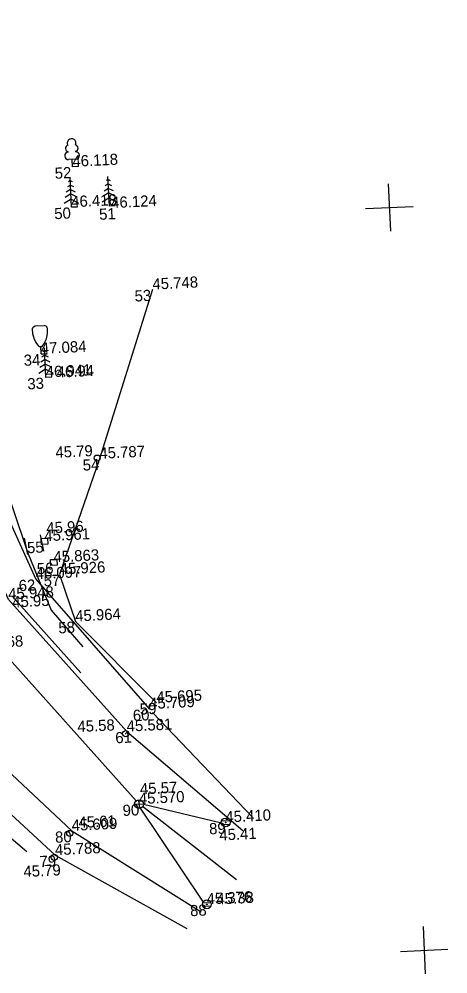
# Model space of a CAD drawing. Extents: x 641801 to 642265, y 6456380 to 6456844.
# Drawn here: x 642043.7 to 642072.5, y 6456441.5 to 6456505.7 of the extents above; entities that cross this region are included whole.
import ezdxf

# ---------------------------------------------------------------- set-up
doc = ezdxf.new("R2010")
doc.units = 0
for name, color, linetype in [('Level 1', 7, 'Continuous'), ('Level 10', 7, 'Continuous'), ('Level 14', 7, 'Continuous'), ('Level 15', 7, 'Continuous'), ('Level 17', 7, 'Continuous'), ('Level 23', 7, 'Continuous'), ('Level 24', 7, 'Continuous'), ('Level 28', 7, 'Continuous'), ('Level 3', 7, 'Continuous'), ('Level 30', 7, 'Continuous'), ('Level 4', 7, 'Continuous'), ('Level 54', 7, 'Continuous'), ('Level 58', 7, 'Continuous'), ('Level 59', 7, 'Continuous'), ('Level 62', 7, 'Continuous'), ('Level 63', 7, 'Continuous')]:
    doc.layers.add(name, color=color, linetype=linetype)

# ---------------------------------------------------------------- blocks, each defined once
blk = doc.blocks.new('RING_1')
at = {"layer": 'Level 54'}
blk.add_circle((0, 0), 222, dxfattribs=at)

msp = doc.modelspace()

# ---------------------------------------------------------------- linework, layer by layer
at = {"layer": 'Level 1'}
for p, q in [((642045.097, 6456471.022), (642045.316, 6456469.913)), ((642044.018, 6456470.808), (642044.238, 6456469.699))]:
    msp.add_line(p, q, dxfattribs=at)
at = {"layer": 'Level 10'}
for p, q in [((642046.977, 6456496.78), (642046.978, 6456496.748)), ((642047.476, 6456496.804), (642047.478, 6456496.772)), ((642047.501, 6456496.273), (642047.002, 6456496.249)), ((642047.275, 6456495.762), (642047.252, 6456496.261)), ((642047.674, 6456495.78), (642047.275, 6456495.762)), ((642047.111, 6456494.839), (642046.989, 6456494.763)), ((642047.195, 6456493.041), (642047.102, 6456495.039)), ((642047.111, 6456494.839), (642047.24, 6456494.775)), ((642049.656, 6456494.914), (642049.534, 6456494.838)), ((642049.741, 6456493.116), (642049.647, 6456495.113)), ((642049.656, 6456494.914), (642049.786, 6456494.85)), ((642047.139, 6456494.24), (642046.849, 6456494.061)), ((642047.125, 6456494.539), (642046.919, 6456494.412)), ((642047.125, 6456494.539), (642047.342, 6456494.432)), ((642047.139, 6456494.24), (642047.444, 6456494.089)), ((642049.685, 6456494.315), (642049.395, 6456494.135)), ((642049.671, 6456494.614), (642049.464, 6456494.487)), ((642049.671, 6456494.614), (642049.888, 6456494.506)), ((642049.685, 6456494.315), (642049.99, 6456494.163)), ((642047.17, 6456493.591), (642046.707, 6456493.305)), ((642047.153, 6456493.94), (642046.78, 6456493.709)), ((642047.153, 6456493.94), (642047.547, 6456493.745)), ((642047.17, 6456493.591), (642047.657, 6456493.349)), ((642049.715, 6456493.665), (642049.253, 6456493.379)), ((642049.699, 6456494.015), (642049.325, 6456493.784)), ((642049.699, 6456494.015), (642050.092, 6456493.82)), ((642049.715, 6456493.665), (642050.202, 6456493.424)), ((642047.595, 6456493.06), (642047.195, 6456493.041)), ((642050.14, 6456493.135), (642049.741, 6456493.116)), ((642044.768, 6456485.065), (642045.367, 6456485.093)), ((642045.034, 6456483.676), (642045.233, 6456483.686)), ((642045.157, 6456483.182), (642045.133, 6456483.681)), ((642045.157, 6456483.182), (642045.556, 6456483.2)), ((642045.4, 6456483.401), (642045.277, 6456483.325)), ((642045.484, 6456481.604), (642045.39, 6456483.601)), ((642045.4, 6456483.401), (642045.529, 6456483.337)), ((642045.428, 6456482.802), (642045.138, 6456482.623)), ((642045.414, 6456483.102), (642045.208, 6456482.974)), ((642045.414, 6456483.102), (642045.631, 6456482.994)), ((642045.428, 6456482.802), (642045.733, 6456482.651)), ((642045.458, 6456482.153), (642044.996, 6456481.867)), ((642045.442, 6456482.502), (642045.069, 6456482.271)), ((642045.442, 6456482.502), (642045.835, 6456482.307)), ((642045.458, 6456482.153), (642045.945, 6456481.911)), ((642045.884, 6456481.622), (642045.484, 6456481.604))]:
    msp.add_line(p, q, dxfattribs=at)
for points in [[(642045.034, 6456483.676), (642044.865, 6456483.881), (642044.796, 6456483.99), (642044.711, 6456484.161), (642044.639, 6456484.384), (642044.608, 6456484.538), (642044.578, 6456484.856), (642044.578, 6456484.897), (642044.604, 6456484.97), (642044.643, 6456485.009), (642044.768, 6456485.065)], [(642045.233, 6456483.686), (642045.382, 6456483.906), (642045.441, 6456484.02), (642045.51, 6456484.199), (642045.56, 6456484.427), (642045.576, 6456484.584), (642045.577, 6456484.903), (642045.573, 6456484.944), (642045.54, 6456485.014), (642045.498, 6456485.049), (642045.367, 6456485.093)]]:
    msp.add_lwpolyline(points, dxfattribs=at)
for centre, radius, start, end in [((642047.2, 6456497.359), 0.291, 335.26633, 210.10653), ((642046.99, 6456496.499), 0.25, 92.68644, 272.68643), ((642047.017, 6456497), 0.224, 107.93053, 259.76546), ((642047.416, 6456497.019), 0.224, 285.6074, 77.44233), ((642047.489, 6456496.522), 0.25, 272.68643, 92.68642)]:
    msp.add_arc(centre, radius, start, end, dxfattribs=at)
at = {"layer": 'Level 14'}
for p, q in [((642051.534, 6456453.137), (642036.376, 6456470.062)), ((642051.959, 6456452.786), (642058.283, 6456447.841))]:
    msp.add_line(p, q, dxfattribs=at)
at = {"layer": 'Level 15'}
msp.add_line((642038.75, 6456454.356), (642044.204, 6456449.742), dxfattribs=at)
at = {"layer": 'Level 17'}
for p, q in [((642035.429, 6456495.886), (642044.251, 6456469.863)), ((642044.251, 6456469.863), (642045.832, 6456465.963)), ((642043.216, 6456466.895), (642047.82, 6456461.738)), ((642045.832, 6456465.963), (642047.961, 6456463.489))]:
    msp.add_line(p, q, dxfattribs=at)
at = {"layer": 'Level 23'}
for p, q in [((642056.01, 6456446.396), (642051.777, 6456452.703)), ((642057.175, 6456451.655), (642052.028, 6456452.9))]:
    msp.add_line(p, q, dxfattribs=at)
at = {"layer": 'Level 24'}
for p, q in [((642057.266, 6456451.791), (642057.815, 6456451.816)), ((642057.277, 6456451.551), (642057.826, 6456451.577)), ((642056.008, 6456446.287), (642056.557, 6456446.313)), ((642056.019, 6456446.047), (642056.568, 6456446.073))]:
    msp.add_line(p, q, dxfattribs=at)
for centre in [(642057.546, 6456451.684), (642056.288, 6456446.18)]:
    msp.add_circle(centre, 0.3, dxfattribs=at)
at = {"layer": 'Level 28'}
for p, q in [((642052.649, 6456487.507), (642049.084, 6456476.134)), ((642049.084, 6456476.134), (642046.397, 6456468.353)), ((642046.397, 6456468.353), (642047.462, 6456465.195)), ((642047.462, 6456465.195), (642052.915, 6456459.735))]:
    msp.add_line(p, q, dxfattribs=at)
at = {"layer": 'Level 3'}
for points in [[(642045.167, 6456470.77), (642045.59, 6456470.79), (642045.608, 6456470.401), (642045.185, 6456470.381)], [(642045.785, 6456469.353), (642046.208, 6456469.373), (642046.226, 6456468.984), (642045.803, 6456468.964)]]:
    msp.add_lwpolyline(points, close=True, dxfattribs=at)
for centre in [(642048.923, 6456476.178), (642050.839, 6456457.651), (642047.084, 6456450.947), (642046.044, 6456449.336)]:
    msp.add_circle(centre, 0.205, dxfattribs=at)
at = {"layer": 'Level 30'}
for p, q in [((642040.652, 6456477.16), (642044.808, 6456468.033)), ((642044.808, 6456468.033), (642052.426, 6456459.306)), ((642052.633, 6456459.083), (642059.365, 6456452.043)), ((642046.103, 6456449.479), (642040.858, 6456454.325)), ((642046.103, 6456449.479), (642054.935, 6456444.558))]:
    msp.add_line(p, q, dxfattribs=at)
for points in [[(642022.11, 6456505.693), (642025.486, 6456494.263), (642033.473, 6456468.231), (642037.285, 6456460.439), (642047.226, 6456451.118), (642055.904, 6456445.671)], [(642050.917, 6456457.789), (642042.965, 6456466.679), (642038.48, 6456476.658), (642032.861, 6456495.123)], [(642050.917, 6456457.789), (642058.696, 6456451.141)]]:
    msp.add_lwpolyline(points, dxfattribs=at)
at = {"layer": 'Level 4'}
for q in [(642051.725, 6456453.215), (642051.44, 6456452.901), (642052.039, 6456452.93), (642051.753, 6456452.616)]:
    msp.add_line((642051.739, 6456452.915), q, dxfattribs=at)
msp.add_circle((642051.739, 6456452.915), 0.3, dxfattribs=at)
at = {"layer": 'Level 58'}
for p, q in [((642068.467, 6456494.619), (642068.616, 6456491.436)), ((642066.95, 6456492.953), (642070.133, 6456493.102)), ((642070.809, 6456444.686), (642070.959, 6456441.503)), ((642069.293, 6456443.02), (642072.475, 6456443.169))]:
    msp.add_line(p, q, dxfattribs=at)

# ---------------------------------------------------------------- block references
at = {"layer": 'Level 54', "xscale": 9.997492719158291e-05, "yscale": 9.997492719158293e-05, "rotation": 2.686430208031852}
for p in [(642051.739, 6456452.915), (642057.546, 6456451.684), (642056.288, 6456446.18)]:
    msp.add_blockref('RING_1', p, dxfattribs=at)

# ---------------------------------------------------------------- texts
at = {"layer": 'Level 59'}
for s, p in [('46.94', (642046.222, 6456481.585)), ('45.79', (642046.134, 6456476.196)), ('45.96', (642045.524, 6456471.108)), ('45.95', (642043.232, 6456466.134)), ('45.58', (642047.61, 6456457.759)), ('45.57', (642051.811, 6456453.568)), ('45.61', (642047.68, 6456451.31)), ('45.41', (642057.141, 6456450.47)), ('45.79', (642043.988, 6456448.012)), ('45.38', (642056.953, 6456446.165))]:
    msp.add_text(s, height=0.7498, rotation=2.68643, dxfattribs=at).set_placement(p)
at = {"layer": 'Level 62'}
for s, p in [('52', (642046.089, 6456494.955)), ('50', (642046.057, 6456492.237)), ('51', (642049.07, 6456492.194)), ('53', (642051.452, 6456486.701)), ('34', (642044.007, 6456482.377)), ('33', (642044.251, 6456480.795)), ('54', (642047.969, 6456475.331)), ('55', (642044.226, 6456469.781)), ('56', (642044.891, 6456468.366)), ('62', (642043.669, 6456467.229)), ('57', (642045.342, 6456467.553)), ('58', (642046.33, 6456464.392)), ('59', (642051.8, 6456458.932)), ('60', (642051.335, 6456458.504)), ('61', (642050.156, 6456457.003)), ('90', (642050.648, 6456452.114)), ('80', (642046.111, 6456450.315)), ('89', (642056.455, 6456450.882)), ('79', (642045.07, 6456448.68)), ('88', (642055.179, 6456445.377))]:
    msp.add_text(s, height=0.7498, rotation=2.68643, dxfattribs=at).set_placement(p)
at = {"layer": 'Level 63'}
for s, p in [('46.118', (642047.275, 6456495.762)), ('46.418', (642047.195, 6456493.041)), ('46.124', (642049.878, 6456492.982)), ('45.748', (642052.649, 6456487.507)), ('47.084', (642045.157, 6456483.182)), ('46.941', (642045.484, 6456481.604)), ('45.787', (642049.084, 6456476.134)), ('45.961', (642045.388, 6456470.586)), ('45.863', (642046.006, 6456469.168)), ('45.926', (642046.421, 6456468.354)), ('46.097', (642044.808, 6456468.033)), ('45.948', (642042.965, 6456466.679)), ('45.964', (642047.462, 6456465.195)), ('45.968', (642040.91, 6456463.374)), ('45.709', (642052.426, 6456459.306)), ('45.695', (642052.915, 6456459.735)), ('45.581', (642050.917, 6456457.789)), ('45.570', (642051.739, 6456452.915)), ('45.410', (642057.546, 6456451.684)), ('45.609', (642047.226, 6456451.118)), ('45.788', (642046.103, 6456449.479)), ('45.376', (642056.288, 6456446.18))]:
    msp.add_text(s, height=0.7498, rotation=2.68643, dxfattribs=at).set_placement(p)

doc.saveas('drawing.dxf')
